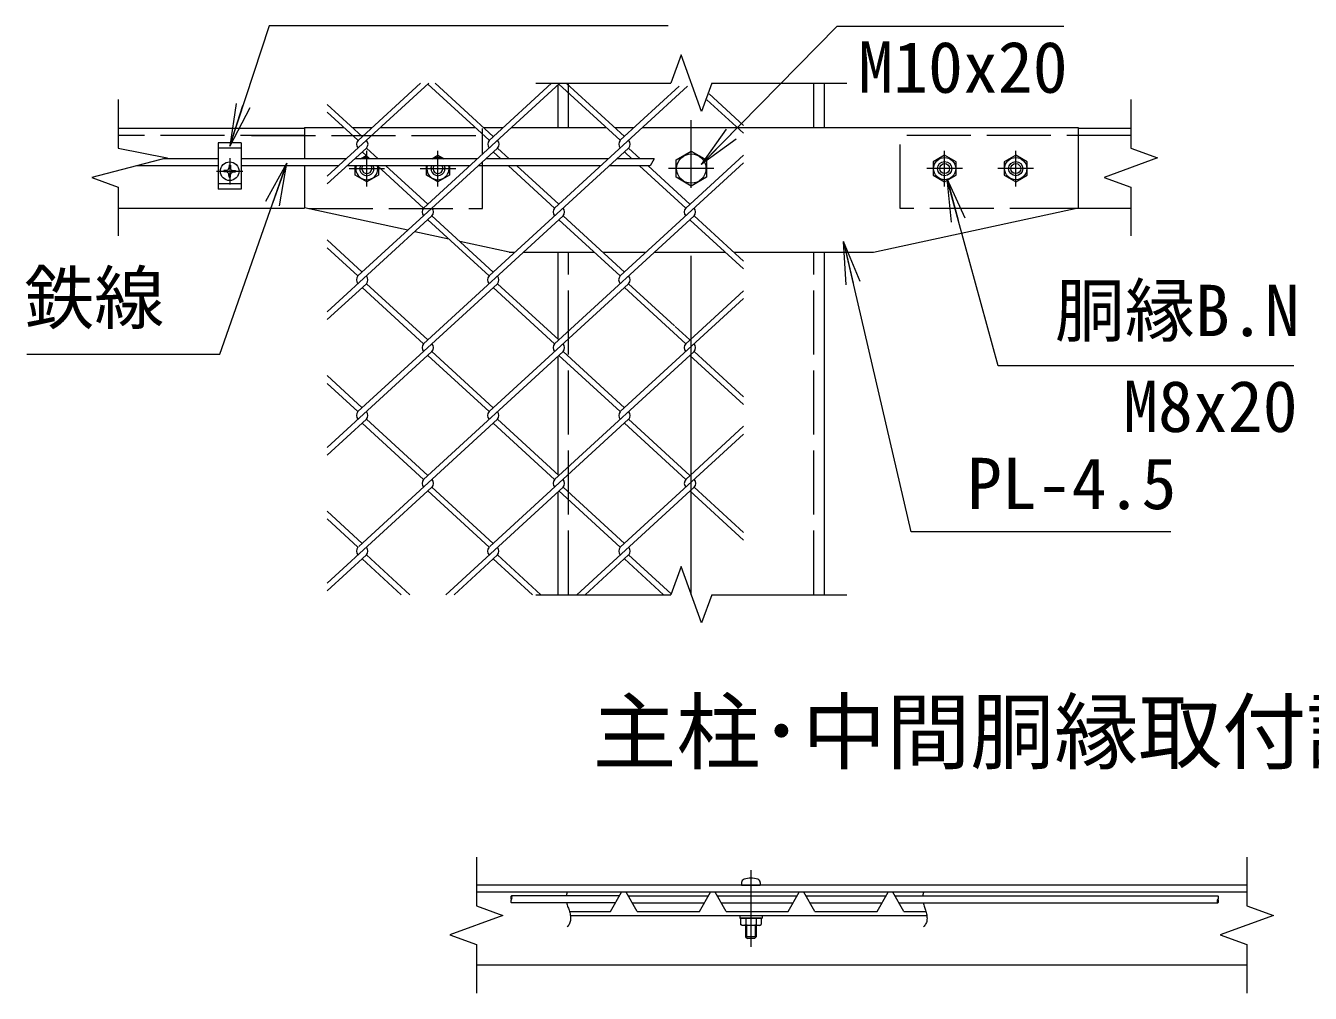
# Model space of a CAD drawing. Units: millimetres at full size; details may follow other scales. Extents: x -12600 to 12600, y -8910 to 8910.
# Drawn here: x 6481 to 10094, y -110 to 2609 of the extents above; entities that cross this region are included whole.
import ezdxf
from ezdxf.enums import TextEntityAlignment as Align

# ---------------------------------------------------------------- set-up
doc = ezdxf.new("R2010")
doc.units = ezdxf.units.MM
doc.header["$LTSCALE"] = 30
doc.linetypes.add('DASHED', pattern=[7.5, 6, -1.5])
doc.linetypes.add('USER1', pattern=[50.8, 31.75, -6.35, 6.35, -6.35])
for name, color, linetype, lineweight in [('0-0_D-STR1', 1, 'Continuous', 18), ('0-1_D-BMK', 2, 'USER1', 13), ('0-3_0', 7, 'Continuous', 18), ('0-6_D-STR3', 3, 'Continuous', 13), ('0-7_D-STR-DIM', 7, 'Continuous', 13), ('0-9_D-STR2', 7, 'Continuous', 13), ('0-A_D-STR-TXT', 7, 'Continuous', 13), ('0-B_D-TTL-TXT', 7, 'Continuous', 13)]:
    doc.layers.add(name, color=color, linetype=linetype, lineweight=lineweight)
doc.styles.add('ＭＳ ゴシック', font='')
doc.styles.get('ＭＳ ゴシック').set_extended_font_data('MS Gothic')

# ---------------------------------------------------------------- blocks, each defined once
blk = doc.blocks.new('_Open')
at = {"layer": '0-3_0'}
blk.add_line((-30, 5), (0, 0), dxfattribs=at)
blk.add_lwpolyline([(-30, -5), (0, 0), (-30, 0)], dxfattribs=at)

msp = doc.modelspace()

# ---------------------------------------------------------------- linework, layer by layer
at = {"layer": '0-0_D-STR1'}
for p, q in [((7977.79, 2443.07), (7977.79, 2322.87)), ((8727.79, 2322.87), (8727.79, 2447.87)), ((7265.29, 2320.37), (6741.38, 2320.37)), ((9589.2, 2320.37), (9440.29, 2320.37)), ((7265.29, 2095.37), (6741.38, 2095.37)), ((9589.2, 2095.37), (9428.79, 2095.37)), ((7977.79, 1972.87), (7977.79, 1728.61)), ((8727.79, 1010.37), (8727.79, 1972.87)), ((7977.79, 1680.68), (7977.79, 1347.42)), ((7977.79, 1299.48), (7977.79, 1010.37)), ((9914.97, 193.84), (7748.3, 193.84)), ((9914.97, 173.84), (7748.3, 173.84)), ((9914.97, -31.16), (7748.3, -31.16))]:
    msp.add_line(p, q, dxfattribs=at)
at = {"layer": '0-0_D-STR1', "linetype": 'DASHED'}
for p, q in [((8007.79, 2322.87), (8007.79, 2447.87)), ((8697.79, 2322.87), (8697.79, 2447.87)), ((7765.29, 2248.35), (7765.29, 2320.37)), ((8940.29, 2095.37), (8940.29, 2320.37)), ((7265.29, 2300.37), (6741.38, 2300.37)), ((7116.38, 2300.37), (7765.29, 2300.37)), ((9589.2, 2300.37), (8940.29, 2300.37)), ((7765.29, 2095.37), (7765.29, 2226.65)), ((7276.79, 2095.37), (7765.29, 2095.37)), ((9428.79, 2095.37), (8940.29, 2095.37)), ((8007.79, 1010.37), (8007.79, 1972.87)), ((8697.79, 1010.37), (8697.79, 1972.87))]:
    msp.add_line(p, q, dxfattribs=at)
at = {"layer": '0-1_D-BMK'}
for p, q in [((8352.79, 1010.37), (8352.79, 2447.87)), ((7440.29, 2157.87), (7440.29, 2257.87)), ((7640.29, 2157.87), (7640.29, 2257.87)), ((9065.29, 2157.87), (9065.29, 2257.87)), ((9265.29, 2157.87), (9265.29, 2257.87)), ((7054.61, 2237.56), (7054.61, 2163.17)), ((7054.61, 2237.56), (7054.61, 2163.17)), ((7390.29, 2207.87), (7490.29, 2207.87)), ((7590.29, 2207.87), (7690.29, 2207.87)), ((8416.54, 2207.87), (8289.04, 2207.87)), ((9115.29, 2207.87), (9015.29, 2207.87)), ((9315.29, 2207.87), (9215.29, 2207.87)), ((7017.41, 2200.37), (7091.81, 2200.37)), ((8520.42, 236.44), (8520.42, 20.73))]:
    msp.add_line(p, q, dxfattribs=at)
at = {"layer": '0-6_D-STR3'}
for p, q in [((7265.29, 2322.87), (7376.64, 2322.87)), ((7265.29, 2322.87), (7265.29, 2235.37)), ((7400.32, 2322.87), (7454.88, 2322.87)), ((7477.97, 2322.87), (7745.28, 2322.87)), ((7768.96, 2322.87), (7823.51, 2322.87)), ((7846.61, 2322.87), (8113.92, 2322.87)), ((8137.6, 2322.87), (8191.56, 2322.87)), ((7022.11, 2280.37), (7022.11, 2150.37)), ((7087.11, 2280.37), (7022.11, 2280.37)), ((7087.11, 2280.37), (7087.11, 2150.37)), ((7422.92, 2235.37), (7438.58, 2244.41)), ((7622.92, 2235.37), (7640.29, 2245.39)), ((7640.29, 2245.39), (7657.66, 2235.37)), ((8310.29, 2232.4), (8352.79, 2256.94)), ((9065.29, 2245.39), (9032.79, 2226.63)), ((9097.79, 2226.63), (9065.29, 2245.39)), ((9265.29, 2245.39), (9232.79, 2226.63)), ((9297.79, 2226.63), (9265.29, 2245.39)), ((7022.11, 2215.37), (6792.1, 2215.37)), ((7022.11, 2235.37), (6869.98, 2235.37)), ((7050.1, 2204.69), (7045.46, 2202.33)), ((7050.19, 2204.78), (7052.64, 2209.39)), ((7052.78, 2217.12), (7052.64, 2209.39)), ((7052.65, 2217.12), (7056.44, 2217.12)), ((7056.44, 2217.12), (7056.57, 2209.39)), ((7059.02, 2204.78), (7056.57, 2209.39)), ((7059.11, 2204.69), (7063.75, 2202.33)), ((7382.48, 2235.37), (7087.11, 2235.37)), ((7360.65, 2215.37), (7087.11, 2215.37)), ((7265.29, 2215.37), (7265.29, 2097.87)), ((7729.29, 2215.37), (7384.33, 2215.37)), ((7751.12, 2235.37), (7406.16, 2235.37)), ((7407.79, 2189.1), (7407.79, 2215.37)), ((7472.79, 2213.06), (7472.79, 2189.1)), ((7607.79, 2189.1), (7607.79, 2215.37)), ((7672.79, 2215.37), (7672.79, 2189.1)), ((8097.93, 2215.37), (7752.97, 2215.37)), ((8119.75, 2235.37), (7774.8, 2235.37)), ((8236.88, 2215.37), (8121.61, 2215.37)), ((8248.43, 2235.37), (8143.44, 2235.37)), ((8310.29, 2183.33), (8310.29, 2232.4)), ((9032.79, 2226.63), (9032.79, 2189.1)), ((9097.79, 2189.1), (9097.79, 2226.63)), ((9232.79, 2226.63), (9232.79, 2189.1)), ((9297.79, 2189.1), (9297.79, 2226.63)), ((7045.46, 2202.33), (7037.86, 2202.19)), ((7037.86, 2202.19), (7037.86, 2198.54)), ((7045.46, 2198.4), (7037.86, 2198.54)), ((7050.1, 2196.04), (7045.46, 2198.4)), ((7050.19, 2195.95), (7052.64, 2191.34)), ((7052.78, 2183.62), (7052.64, 2191.34)), ((7052.78, 2183.62), (7056.44, 2183.62)), ((7056.44, 2183.62), (7056.57, 2191.34)), ((7059.02, 2195.95), (7056.57, 2191.34)), ((7059.11, 2196.04), (7063.75, 2198.4)), ((7063.75, 2202.33), (7071.36, 2202.19)), ((7063.75, 2198.4), (7071.36, 2198.54)), ((7071.36, 2202.19), (7071.36, 2198.54)), ((7440.29, 2170.34), (7407.79, 2189.1)), ((7472.79, 2189.1), (7440.29, 2170.34)), ((7640.29, 2170.34), (7607.79, 2189.1)), ((7672.79, 2189.1), (7640.29, 2170.34)), ((8352.79, 2158.79), (8310.29, 2183.33)), ((8395.29, 2183.33), (8352.79, 2158.79)), ((9032.79, 2189.1), (9065.29, 2170.34)), ((9065.29, 2170.34), (9097.79, 2189.1)), ((9232.79, 2189.1), (9265.29, 2170.34)), ((9265.29, 2170.34), (9297.79, 2189.1)), ((7087.11, 2150.37), (7022.11, 2150.37)), ((7555.82, 2034.71), (7265.29, 2097.87)), ((7671.09, 2009.65), (7574.96, 2030.55)), ((7840.29, 1972.87), (7702.14, 2002.9)), ((7840.29, 1972.87), (7856.97, 1972.87)), ((7880.65, 1972.87), (8079.87, 1972.87)), ((8103.56, 1972.87), (8225.61, 1972.87)), ((8249.29, 1972.87), (8448.51, 1972.87)), ((8494.17, 201.47), (8494.17, 193.84)), ((8494.17, 193.84), (8546.67, 193.84)), ((8546.67, 201.47), (8546.67, 193.84)), ((8150.91, 164.31), (7847, 164.31)), ((8200.52, 120.34), (8169.63, 173.84)), ((8175.13, 164.31), (8400.91, 164.31)), ((8450.52, 120.34), (8419.63, 173.84)), ((8425.13, 164.31), (8650.91, 164.31)), ((8625.52, 120.34), (8656.41, 173.84)), ((8700.52, 120.34), (8669.63, 173.84)), ((8675.13, 164.31), (8900.91, 164.31)), ((8875.52, 120.34), (8906.41, 173.84)), ((8950.52, 120.34), (8919.63, 173.84)), ((8925.13, 164.31), (9833.4, 164.31)), ((8139.36, 144.31), (7847, 144.31)), ((8012.65, 108.84), (9015.02, 108.84)), ((8186.68, 144.31), (8389.36, 144.31)), ((8436.68, 144.31), (8639.36, 144.31)), ((8450.52, 120.34), (8625.52, 120.34)), ((8489.17, 108.84), (8489.17, 100.84)), ((8551.67, 108.84), (8551.67, 100.84)), ((8686.68, 144.31), (8889.36, 144.31)), ((8700.52, 120.34), (8875.52, 120.34)), ((8936.68, 144.31), (9833.4, 144.31)), ((8950.52, 120.34), (9012.33, 120.34)), ((8489.17, 100.84), (8551.67, 100.84)), ((8491.56, 100.84), (8491.56, 83.36)), ((8549.29, 100.84), (8491.56, 100.84)), ((8495.92, 80.84), (8491.56, 83.36)), ((8544.92, 80.84), (8495.92, 80.84)), ((8505.42, 80.84), (8505.42, 48.84)), ((8505.99, 100.84), (8505.99, 83.36)), ((8508.42, 80.84), (8508.42, 45.84)), ((8532.42, 80.84), (8532.42, 45.84)), ((8534.86, 100.84), (8534.86, 83.36)), ((8535.42, 80.84), (8535.42, 48.84)), ((8544.92, 80.84), (8549.29, 83.36)), ((8549.29, 100.84), (8549.29, 83.36)), ((8505.42, 48.84), (8510.42, 43.84)), ((8535.42, 48.84), (8505.42, 48.84)), ((8530.42, 43.84), (8510.42, 43.84)), ((8535.42, 48.84), (8530.42, 43.84))]:
    msp.add_line(p, q, dxfattribs=at)
at = {"layer": '0-6_D-STR3', "linetype": 'DASHED'}
for p, q in [((7087.11, 2265.37), (7022.11, 2265.37)), ((7087.11, 2165.37), (7022.11, 2165.37))]:
    msp.add_line(p, q, dxfattribs=at)
at = {"layer": '0-6_D-STR3'}
for points in [[(8215.24, 2322.87), (9440.29, 2322.87), (9440.29, 2097.87)], [(8352.79, 2256.94), (8395.29, 2232.4), (8395.29, 2183.33)], [(8472.19, 1972.87), (8865.29, 1972.87), (9440.29, 2097.87)], [(8009.96, 120.34), (8125.52, 120.34), (8156.41, 173.84)], [(8200.52, 120.34), (8375.52, 120.34), (8406.41, 173.84)]]:
    msp.add_lwpolyline(points, dxfattribs=at)
for centre, radius in [((8352.79, 2207.87), 41.25), ((7054.61, 2200.37), 26.25), ((9065.29, 2207.87), 31.25), ((9065.29, 2207.87), 20), ((9065.29, 2207.87), 14), ((9265.29, 2207.87), 31.25), ((9265.29, 2207.87), 20), ((9265.29, 2207.87), 14)]:
    msp.add_circle(centre, radius, dxfattribs=at)
for centre, radius, start, end in [((7440.29, 2207.87), 31.25, 166.11346, 13.11164), ((7440.29, 2207.87), 20, 157.97569, 22.02431), ((7440.29, 2207.87), 31.25, 81.88836, 118.35764), ((7440.29, 2207.87), 14, 147.60763, 32.39237), ((7640.29, 2207.87), 31.25, 166.11346, 13.88654), ((7640.29, 2207.87), 20, 157.97569, 22.02431), ((7640.29, 2207.87), 31.25, 61.64236, 118.35764), ((7640.29, 2207.87), 14, 147.60763, 32.39237), ((8503.67, 201.47), 9.5, 106.07286, 180), ((8520.42, 143.34), 70, 73.92714, 106.07286), ((8537.17, 201.47), 9.5, 0, 73.92714), ((8498.77, 93.9), 12.78, 235.61585, 304.38415), ((8520.42, 128.89), 47.77, 252.4121, 287.5879), ((8542.07, 93.9), 12.78, 235.61586, 304.38415)]:
    msp.add_arc(centre, radius, start, end, dxfattribs=at)
at = {"layer": '0-7_D-STR-DIM'}
for p, q in [((8323.93, 2527.15), (8295.07, 2447.87)), ((8381.65, 2368.58), (8323.93, 2527.15)), ((7915.29, 2447.87), (8295.07, 2447.87)), ((8410.5, 2447.87), (8381.65, 2368.58)), ((8410.5, 2447.87), (8790.29, 2447.87)), ((6741.38, 2401.62), (6741.38, 2264.88)), ((9589.2, 2401.62), (9589.2, 2264.88)), ((6741.38, 2264.88), (6878.76, 2237.62)), ((9589.2, 2264.88), (9664.08, 2237.62)), ((6878.76, 2237.62), (6666.5, 2183.11)), ((8248.43, 2235.37), (8236.88, 2215.37)), ((9664.08, 2237.62), (9514.31, 2183.11)), ((6666.5, 2183.11), (6741.38, 2155.85)), ((9514.31, 2183.11), (9589.2, 2155.85)), ((6741.38, 2155.85), (6741.38, 2019.12)), ((9589.2, 2155.85), (9589.2, 2019.12)), ((8323.93, 1089.65), (8295.07, 1010.37)), ((8381.65, 931.08), (8323.93, 1089.65)), ((7915.29, 1010.37), (8295.07, 1010.37)), ((8410.5, 1010.37), (8381.65, 931.08)), ((8410.5, 1010.37), (8790.29, 1010.37)), ((7748.3, 272.59), (7748.3, 135.85)), ((9914.97, 272.59), (9914.97, 135.85)), ((7823.18, 108.59), (7673.42, 54.08)), ((7748.3, 135.85), (7823.18, 108.59)), ((9989.85, 108.59), (9840.08, 54.08)), ((9914.97, 135.85), (9989.85, 108.59)), ((7673.42, 54.08), (7748.3, 26.83)), ((9840.08, 54.08), (9914.97, 26.83)), ((7748.3, 26.83), (7748.3, -109.91)), ((9914.97, 26.83), (9914.97, -109.91))]:
    msp.add_line(p, q, dxfattribs=at)
for points in [[(8003.67, 173.84), (8003.38, 173), (8003.1, 172.15), (8002.84, 171.3), (8002.6, 170.44), (8002.36, 169.57), (8002.15, 168.71), (8001.95, 167.83), (8001.76, 166.96), (8001.59, 166.08), (8001.44, 165.2), (8001.3, 164.31)], [(9006.05, 173.84), (9005.75, 173), (9005.48, 172.15), (9005.22, 171.3), (9004.97, 170.44), (9004.74, 169.57), (9004.52, 168.71), (9004.32, 167.83), (9004.14, 166.96), (9003.97, 166.08), (9003.81, 165.2), (9003.68, 164.31)], [(8002.38, 144.31), (8003.16, 141.31), (8004.04, 138.31), (8004.99, 135.33), (8005.99, 132.33), (8007.02, 129.33), (8008.05, 126.3), (8009.06, 123.24), (8010.01, 120.15), (8010.9, 117.01), (8011.68, 113.82), (8012.34, 110.61), (8012.86, 107.39), (8013.2, 104.19), (8013.34, 101.03), (8013.26, 97.92), (8012.93, 94.89), (8012.34, 91.95), (8011.45, 89.13), (8010.3, 86.41), (8008.91, 83.79), (8007.28, 81.25), (8005.45, 78.8), (8003.43, 76.42)], [(9004.75, 144.31), (9005.53, 141.31), (9006.41, 138.31), (9007.36, 135.33), (9008.37, 132.33), (9009.4, 129.33), (9010.43, 126.3), (9011.43, 123.24), (9012.39, 120.15), (9013.27, 117.01), (9014.06, 113.82), (9014.72, 110.61), (9015.23, 107.39), (9015.57, 104.19), (9015.71, 101.03), (9015.63, 97.92), (9015.31, 94.89), (9014.71, 91.95), (9013.83, 89.13), (9012.68, 86.41), (9011.28, 83.79), (9009.66, 81.25), (9007.82, 78.8), (9005.8, 76.42)]]:
    msp.add_lwpolyline(points, dxfattribs=at)
for centre, start, end in [((7852.03, 159.31), 135.18146, 224.81854), ((7852.03, 149.31), 135.18146, 224.81854), ((7841.97, 159.31), 315.18146, 44.81854), ((9838.44, 149.31), 135.18146, 224.81854), ((9828.37, 159.31), 315.18146, 44.81854), ((9828.37, 149.31), 315.18146, 44.81854)]:
    msp.add_arc(centre, 7.09, start, end, dxfattribs=at)
at = {"layer": '0-9_D-STR2'}
for p, q in [((7614.38, 2447.87), (7328.88, 2186.25)), ((7591.29, 2447.87), (7415.76, 2287.02)), ((7983.02, 2447.87), (7599.78, 2096.69)), ((7784.1, 2287.29), (7611.62, 2445.34)), ((7795.94, 2298.14), (7632.55, 2447.87)), ((7959.93, 2447.87), (7784.4, 2287.02)), ((8342.17, 2439.17), (7968.42, 2096.69)), ((8152.74, 2287.29), (7980.26, 2445.34)), ((8164.58, 2298.14), (8001.19, 2447.87)), ((8318.48, 2439.17), (8152.74, 2287.29)), ((7427.3, 2298.14), (7328.88, 2388.33)), ((8499.93, 2306.94), (8396.78, 2401.47)), ((8499.93, 2328.65), (8402.7, 2417.74)), ((7415.46, 2287.29), (7328.88, 2366.63)), ((7439.15, 2265.59), (7328.88, 2164.55)), ((7807.78, 2265.59), (7415.46, 1906.09)), ((7448.45, 2235.37), (7427.3, 2254.74)), ((7472.13, 2235.37), (7439.15, 2265.59)), ((8176.42, 2265.59), (7784.1, 1906.09)), ((7817.09, 2235.37), (7795.94, 2254.74)), ((7840.77, 2235.37), (7807.78, 2265.59)), ((8185.73, 2235.37), (8164.58, 2254.74)), ((8209.41, 2235.37), (8176.42, 2265.59)), ((8499.93, 2245.94), (8337.06, 2096.69)), ((7599.78, 2096.69), (7470.27, 2215.37)), ((7611.62, 2107.54), (7493.96, 2215.37)), ((7968.42, 2096.69), (7838.91, 2215.37)), ((7980.26, 2107.54), (7862.6, 2215.37)), ((8499.93, 2224.24), (8152.74, 1906.09)), ((8337.06, 2096.69), (8207.55, 2215.37)), ((8348.9, 2107.54), (8231.23, 2215.37)), ((7623.47, 2074.99), (7328.88, 1805.05)), ((7992.1, 2074.99), (7599.78, 1715.5)), ((7784.1, 1906.09), (7611.62, 2064.14)), ((7795.94, 1916.95), (7623.47, 2074.99)), ((8360.74, 2074.99), (7968.42, 1715.5)), ((8152.74, 1906.1), (7980.26, 2064.14)), ((8164.58, 1916.95), (7992.1, 2074.99)), ((8499.93, 1925.75), (8349.93, 2063.2)), ((8499.93, 1947.45), (8360.74, 2074.99)), ((7427.3, 1916.95), (7328.88, 2007.14)), ((7415.46, 1906.09), (7328.88, 1985.43)), ((7439.15, 1884.39), (7328.88, 1783.35)), ((7807.78, 1884.39), (7415.46, 1524.9)), ((7611.62, 1726.35), (7439.15, 1884.39)), ((8176.42, 1884.39), (7784.1, 1524.9)), ((7980.26, 1726.35), (7807.78, 1884.39)), ((8305.29, 1766.31), (8176.42, 1884.39)), ((7599.78, 1715.5), (7427.3, 1873.54)), ((7968.42, 1715.5), (7795.94, 1873.54)), ((8499.93, 1843.04), (8152.74, 1524.9)), ((8337.06, 1715.5), (8164.58, 1873.54)), ((8499.93, 1864.74), (8337.06, 1715.5)), ((8348.9, 1726.35), (8307.63, 1764.17)), ((7623.47, 1693.79), (7328.88, 1423.86)), ((7992.1, 1693.79), (7599.78, 1334.3)), ((7784.1, 1524.9), (7611.62, 1682.94)), ((7795.94, 1535.75), (7623.47, 1693.79)), ((8360.74, 1693.79), (7968.42, 1334.3)), ((8152.74, 1524.9), (7980.26, 1682.94)), ((8164.58, 1535.75), (7992.1, 1693.79)), ((8499.93, 1544.55), (8348.9, 1682.94)), ((8499.93, 1566.25), (8360.74, 1693.79)), ((7427.3, 1535.75), (7328.88, 1625.94)), ((7415.46, 1524.9), (7328.88, 1604.24)), ((7439.15, 1503.2), (7328.88, 1402.15)), ((7807.78, 1503.2), (7417.5, 1145.56)), ((7599.78, 1334.3), (7427.3, 1492.34)), ((7611.62, 1345.15), (7439.15, 1503.2)), ((8176.42, 1503.2), (7786.14, 1145.56)), ((7968.42, 1334.3), (7795.94, 1492.34)), ((7980.26, 1345.15), (7807.78, 1503.2)), ((8337.06, 1334.3), (8164.58, 1492.34)), ((8348.9, 1345.15), (8176.42, 1503.2)), ((8499.93, 1483.54), (8337.06, 1334.3)), ((8499.93, 1461.84), (8152.74, 1143.7)), ((7623.47, 1312.6), (7328.88, 1042.66)), ((7784.1, 1143.7), (7611.62, 1301.75)), ((7795.94, 1154.55), (7623.47, 1312.6)), ((7992.1, 1312.6), (7662.28, 1010.37)), ((8152.74, 1143.7), (7980.26, 1301.75)), ((8164.58, 1154.55), (7992.1, 1312.6)), ((8360.74, 1312.6), (8030.92, 1010.37)), ((8499.93, 1163.35), (8348.9, 1301.75)), ((8499.93, 1185.05), (8360.74, 1312.6)), ((7427.3, 1154.55), (7328.88, 1244.74)), ((7415.46, 1143.7), (7328.88, 1223.04)), ((7439.15, 1122), (7328.88, 1020.96)), ((7560.97, 1010.37), (7439.15, 1122)), ((7807.78, 1122), (7685.96, 1010.37)), ((7929.61, 1010.37), (7807.78, 1122)), ((8176.42, 1122), (8054.6, 1010.37)), ((8295.86, 1012.55), (8176.42, 1122)), ((7537.29, 1010.37), (7427.3, 1111.15)), ((7905.93, 1010.37), (7795.94, 1111.15)), ((8274.56, 1010.37), (8164.58, 1111.15))]:
    msp.add_line(p, q, dxfattribs=at)
for centre, start, end in [((7427.57, 2276.14), 137.5, 222.5), ((7427.57, 2276.14), 317.5, 42.5), ((7796.21, 2276.14), 137.5, 222.5), ((7796.21, 2276.14), 317.5, 42.5), ((8164.85, 2276.14), 137.5, 222.5), ((8164.85, 2276.14), 317.5, 42.5), ((7611.62, 2085.84), 137.5, 222.5), ((7611.62, 2085.84), 317.5, 42.5), ((7980.26, 2085.84), 137.5, 222.5), ((7980.26, 2085.84), 317.5, 42.5), ((8348.9, 2085.84), 137.5, 222.5), ((8348.9, 2085.84), 317.5, 42.5), ((7427.27, 1895.22), 137.5, 222.5), ((7427.27, 1895.22), 317.5, 42.5), ((7795.91, 1895.22), 137.5, 222.5), ((7795.91, 1895.22), 317.5, 42.5), ((8164.55, 1895.22), 137.5, 222.5), ((8164.55, 1895.22), 317.5, 42.5), ((7611.62, 1704.65), 137.5, 222.5), ((7611.62, 1704.65), 317.5, 42.5), ((7980.26, 1704.65), 137.5, 222.5), ((7980.26, 1704.65), 317.5, 42.5), ((8348.9, 1704.65), 137.5, 222.5), ((8348.9, 1704.65), 317.5, 42.5), ((7427.27, 1514.02), 137.5, 222.5), ((7427.27, 1514.02), 317.5, 42.5), ((7795.91, 1514.02), 137.5, 222.5), ((7795.91, 1514.02), 317.5, 42.5), ((8164.88, 1513.77), 137.5, 222.5), ((8164.88, 1513.77), 317.5, 42.5), ((7611.92, 1323.18), 137.5, 222.5), ((7611.92, 1323.18), 317.5, 42.5), ((7980.56, 1323.18), 137.5, 222.5), ((7980.56, 1323.18), 317.5, 42.5), ((8349.2, 1323.18), 137.5, 222.5), ((8349.2, 1323.18), 317.5, 42.5), ((7427.27, 1132.82), 137.5, 222.5), ((7427.27, 1132.82), 317.5, 42.5), ((7795.91, 1132.82), 137.5, 222.5), ((7795.91, 1132.82), 317.5, 42.5), ((8164.88, 1132.58), 137.5, 222.5), ((8164.88, 1132.58), 317.5, 42.5)]:
    msp.add_arc(centre, 16.06, start, end, dxfattribs=at)
at = {"layer": '0-A_D-STR-TXT'}
for points in [[(8287.55, 2609.38), (7165.49, 2609.38), (7055.23, 2272.84)], [(9400.18, 2606.8), (8762.38, 2606.8), (8381.88, 2220.38)], [(6483.85, 1686.02), (7026.47, 1686.02), (7214.52, 2221.42)], [(10047.62, 1653.61), (9215.66, 1653.61), (9072.41, 2176.67)], [(9701.47, 1187.2), (8970.78, 1187.2), (8781.52, 2000.84)]]:
    msp.add_lwpolyline(points, dxfattribs=at)

# ---------------------------------------------------------------- block references
at = {"layer": '0-A_D-STR-TXT', "xscale": 4, "yscale": 4}
for p, rotation in [((7054.61, 2270.94), 251.85967), ((8380.48, 2218.96), 225.44212), ((7215.18, 2223.31), 70.64684), ((9071.88, 2178.6), 105.31583), ((8781.07, 2002.79), 103.09444)]:
    msp.add_blockref('_Open', p, dxfattribs=dict(at, rotation=rotation))

# ---------------------------------------------------------------- texts
at = {"layer": '0-A_D-STR-TXT', "style": 'ＭＳ ゴシック'}
for s, p in [('M10x20', (8822.25, 2377.58)), ('鉄線', (6476.99, 1729.11)), ('胴縁B.N', (9375.29, 1693.65)), ('M8x20', (9567.17, 1424.39)), ('PL-4.5', (9128.12, 1207.44))]:
    msp.add_text(s, height=144.3, dxfattribs=at).set_placement(p, align=Align.BOTTOM_LEFT)
at = {"layer": '0-B_D-TTL-TXT', "style": 'ＭＳ ゴシック'}
msp.add_text('主柱･中間胴縁取付詳細', height=173.1, dxfattribs=at).set_placement((8074.94, 486.57), align=Align.BOTTOM_LEFT)

doc.saveas('drawing.dxf')
